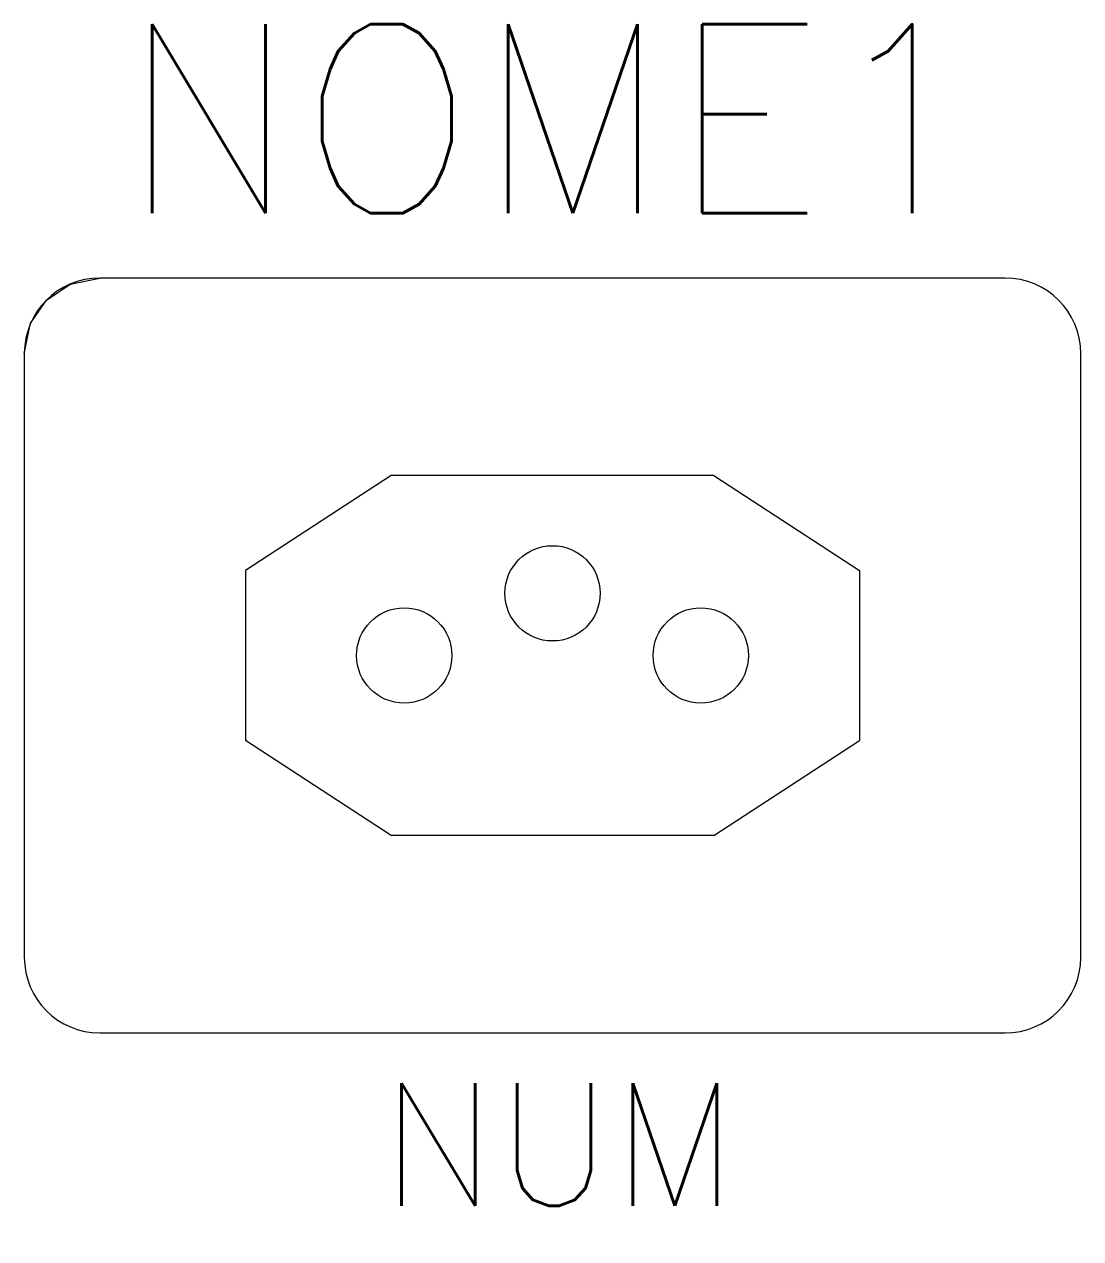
# Model space of a CAD drawing. Header units: millimetres. Extents: x -11.7 to -6.1, y -4.54 to 1.89.
import ezdxf
from ezdxf.enums import TextEntityAlignment as Align

# ---------------------------------------------------------------- set-up
doc = ezdxf.new("R2010")
doc.units = ezdxf.units.MM
doc.set_wipeout_variables(frame=1)
doc.styles.add('Romans', font='romans.shx')

msp = doc.modelspace()

# ---------------------------------------------------------------- linework, layer by layer
for p, q in [((-11.5784, 0.4317), (-11.4522, 0.5169)), ((-11.4522, 0.5169), (-11.2955, 0.5489)), ((-11.6619, 0.3093), (-11.5784, 0.4317)), ((-11.6955, 0.1489), (-11.6619, 0.3093)), ((-9.7508, -0.4968), (-10.5236, -1.0003)), ((-8.0403, -0.4968), (-9.7508, -0.4968)), ((-8.0403, -0.4968), (-7.2675, -1.0003)), ((-10.5236, -1.0003), (-10.5236, -1.902)), ((-7.2675, -1.0003), (-7.2675, -1.902)), ((-9.7508, -2.4054), (-10.5236, -1.902)), ((-8.0403, -2.4054), (-7.2675, -1.902)), ((-8.0403, -2.4054), (-9.7508, -2.4054))]:
    msp.add_line(p, q)
at = {"color": 0}
for p, q in [((-6.4955, 0.5489), (-11.2955, 0.5489)), ((-6.4955, 0.5489), (-11.2955, 0.5489)), ((-11.6955, 0.1489), (-11.6955, -3.0511)), ((-11.6955, 0.1489), (-11.6955, -3.0511)), ((-6.0955, -3.0511), (-6.0955, 0.1489)), ((-11.2955, -3.4511), (-6.4955, -3.4511))]:
    msp.add_line(p, q, dxfattribs=at)
for centre in [(-8.8955, -1.1218), (-9.6816, -1.4511), (-8.1095, -1.4511)]:
    msp.add_circle(centre, 0.2525, dxfattribs=at)
for centre, start, end in [((-11.2955, 0.1489), 90, 180), ((-11.2955, 0.1489), 90, 180), ((-11.2955, 0.1489), 90, 180), ((-6.4955, 0.1489), 0, 90), ((-11.2955, -3.0511), 180, 270), ((-6.4955, -3.0511), 270, 0)]:
    msp.add_arc(centre, 0.4, start, end, dxfattribs=at)

# ---------------------------------------------------------------- texts
at = {"color": 7, "linetype": 'Continuous', "style": 'Romans'}
msp.add_attdef('NOME1', text='NOME1', height=1, dxfattribs=at).set_placement((-8.8955, 1.3934), align=Align.MIDDLE_CENTER)

# ---------------------------------------------------------------- wipeouts: each hides what was drawn before it
msp.add_wipeout([(-10.1101, -3.5415), (-7.6101, -3.5415), (-7.6101, -4.5415), (-10.1101, -4.5415)])

# ---------------------------------------------------------------- next in the draw order: texts
msp.add_attdef('NUM', text='NUM', height=0.65, dxfattribs=at).set_placement((-8.8601, -4.0415), align=Align.MIDDLE_CENTER)

doc.saveas('drawing.dxf')
